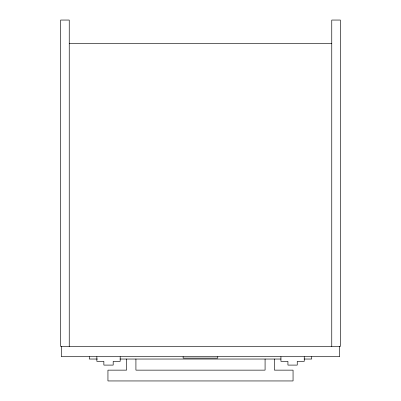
<?xml version="1.0" encoding="UTF-8"?>
<svg xmlns="http://www.w3.org/2000/svg" width="401" height="401" viewBox="0 0 401 401"><rect width="100%" height="100%" fill="white"/><g stroke="black" fill="none" stroke-linecap="round" stroke-linejoin="round"><path stroke-width="0.6" d="M69.243 43.363L331.757 43.363M97.438 359.035L89.293 359.035L89.293 356.705M119.994 359.035L281.006 359.035M304.189 359.035L311.707 359.035L311.707 356.705M339.682 346.444L339.682 356.705L61.318 356.705L61.318 346.444M331.757 346.444L331.757 20.05L340.384 20.05L340.384 346.444L60.616 346.444L60.616 20.05L69.243 20.05L69.243 346.444M304.249 356.705L304.249 361.366L297.251 361.366L297.251 365.095L287.928 365.095L287.928 361.366L280.936 361.366L280.936 356.705M274.404 359.035L274.404 370.143L293.056 370.143L293.056 380.95L107.944 380.95L107.944 370.143L126.596 370.143L126.596 359.035M265.081 359.035L265.081 370.143L135.919 370.143L135.919 359.035M217.753 356.705L217.753 358.103L183.132 358.103L183.132 356.705M120.18 356.705L120.18 361.366L113.187 361.366L113.187 365.095L103.864 365.095L103.864 361.366L96.867 361.366L96.867 356.705"/></g></svg>
